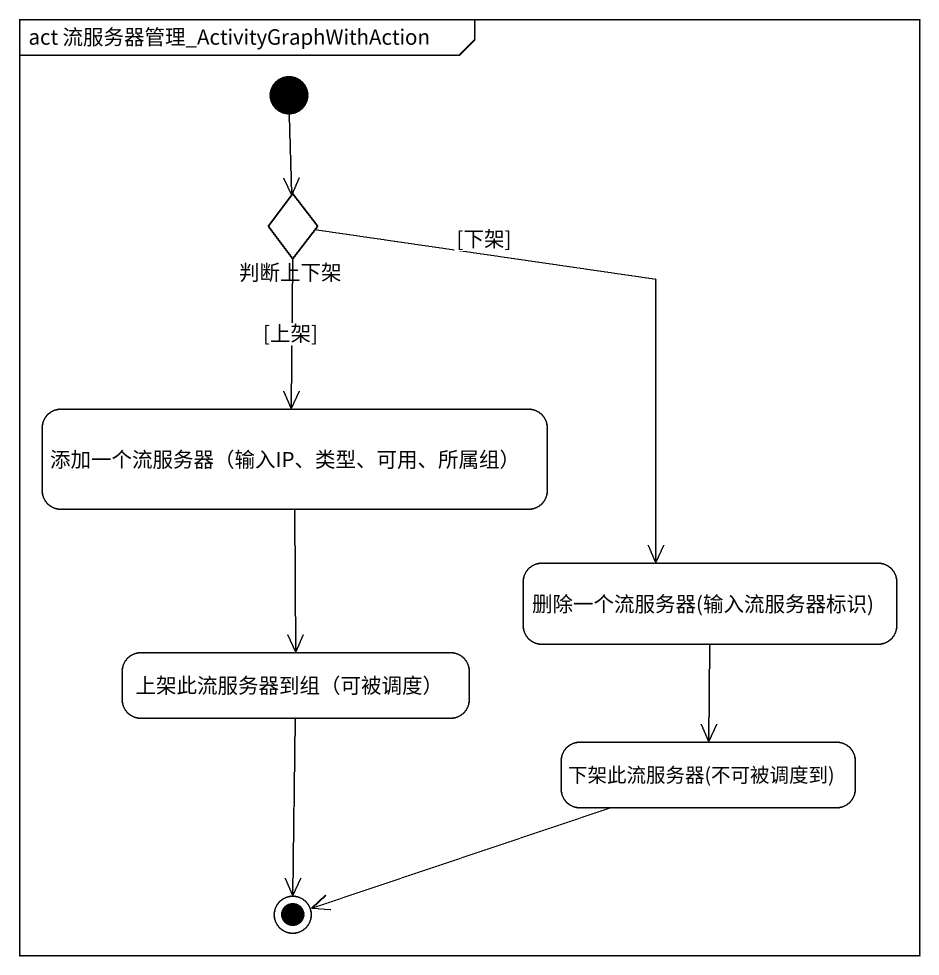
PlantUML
@startuml
mainframe act 流服务器管理_ActivityGraphWithAction
hide empty description
state 判断上下架 <<choice>>
state "添加一个流服务器（输入IP、类型、可用、所属组）" as 添加一个流服务器_输入IP_类型_可用_所属组
state "删除一个流服务器(输入流服务器标识)" as 删除一个流服务器_输入流服务器标识
state "上架此流服务器到组（可被调度）" as 上架此流服务器到组_可被调度
state "下架此流服务器(不可被调度到)" as 下架此流服务器_不可被调度到
[*] --> 判断上下架
判断上下架 --> 添加一个流服务器_输入IP_类型_可用_所属组 : [上架]
判断上下架 --> 删除一个流服务器_输入流服务器标识 : [下架]
添加一个流服务器_输入IP_类型_可用_所属组 --> 上架此流服务器到组_可被调度
删除一个流服务器_输入流服务器标识 --> 下架此流服务器_不可被调度到
上架此流服务器到组_可被调度 --> [*]
下架此流服务器_不可被调度到 -left-> [*]
@enduml
